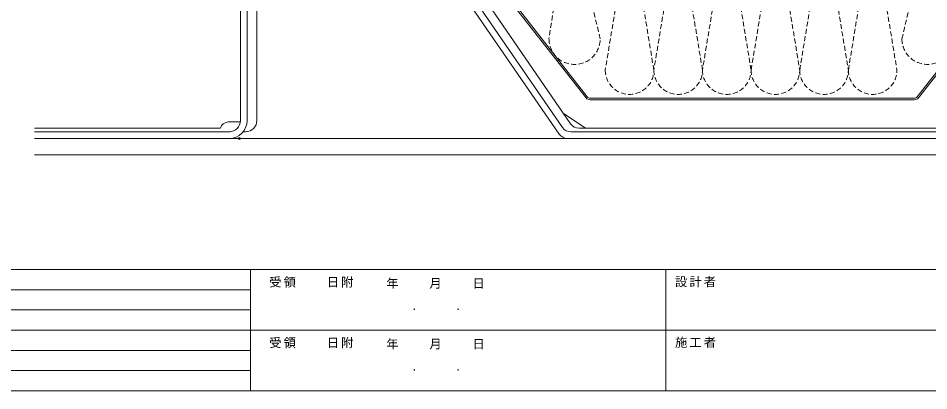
# Model space of a CAD drawing. Units: millimetres, scale not verified. Extents: x -1135 to 2170, y -967 to 2693.
# Drawn here: x -495.5 to -50.7, y -967.4 to -785.3 of the extents above; entities that cross this region are included whole.
import ezdxf

# ---------------------------------------------------------------- set-up
doc = ezdxf.new("R2010")
doc.units = ezdxf.units.MM
doc.header["$LTSCALE"] = 2
doc.header["$PDMODE"] = 32
doc.header["$PDSIZE"] = 1
doc.linetypes.add('DASHED1', pattern=[1.8, 1.2, -0.6])
doc.layers.add('0-1_01', color=3, linetype='Continuous', lineweight=18)
doc.styles.add('ＭＳ ゴシック', font='')
doc.styles.get('ＭＳ ゴシック').set_extended_font_data('MS Gothic')

msp = doc.modelspace()

# ---------------------------------------------------------------- linework, layer by layer
at = {"layer": '0-1_01', "color": 7}
for p, q in [((-386.952, -660.454), (-386.952, -835.349)), ((-345.954, -661.842), (-225.687, -836.901)), ((-383.751, -663.756), (-383.751, -835.349)), ((-229.667, -838.701), (-347.951, -666.53)), ((-350.589, -668.343), (-231.352, -841.901)), ((-378.95, -835.311), (-378.95, -689.012)), ((-392.965, -836.011), (-386.99, -836.011)), ((-218.515, -838.952), (-229.13, -831.849)), ((-223.309, -835.744), (-223.311, -835.742)), ((-223.301, -835.759), (-223.279, -835.776)), ((-487.606, -839.07), (-396.819, -839.07)), ((-221.566, -839.07), (103.186, -839.07)), ((-487.606, -840.87), (-392.076, -840.87)), ((-384.45, -840.811), (-385.624, -840.811)), ((107.549, -844.07), (-227.231, -844.07)), ((-225.546, -840.87), (107.549, -840.87))]:
    msp.add_line(p, q, dxfattribs=at)
at = {"layer": '0-1_01'}
for p, q in [((-218.15, -824.254), (-346.67, -659.812)), ((-217.542, -823.732), (-346.064, -659.288)), ((-56.36, -823.732), (72.162, -659.288)), ((-55.73, -824.224), (72.792, -659.781)), ((-216.092, -824.354), (-57.81, -824.354)), ((-216.092, -825.154), (-57.81, -825.154)), ((-487.606, -844.092), (212.499, -844.092)), ((-487.606, -852.092), (212.499, -852.092))]:
    msp.add_line(p, q, dxfattribs=at)
at = {"layer": '0-1_01', "color": 4, "linetype": 'DASHED1', "lineweight": 9}
for p, q in [((-225.053, -719.961), (-236.255, -795.404)), ((-211.255, -795.404), (-225.053, -736.854)), ((-63.85, -795.404), (-50.052, -736.854))]:
    msp.add_line(p, q, dxfattribs=at)
at = {"layer": '0-1_01', "color": 2}
for p, q in [((442.646, -908.106), (-1134.243, -908.106)), ((-382.105, -908.106), (-382.105, -967.366)), ((-179.256, -908.106), (-179.256, -967.366)), ((-382.105, -917.983), (-819.24, -917.983)), ((-382.105, -927.859), (-819.24, -927.859)), ((-819.24, -937.736), (442.646, -937.736)), ((-382.105, -947.612), (-819.24, -947.612)), ((-382.105, -957.489), (-819.24, -957.489)), ((-1134.243, -967.366), (442.646, -967.366))]:
    msp.add_line(p, q, dxfattribs=at)
at = {"layer": '0-1_01', "color": 4, "linetype": 'DASHED1', "lineweight": 9}
for points in [[(-137.523, -810.669), (-149.398, -738.469), (-161.273, -810.669), (-173.148, -738.469), (-185.024, -810.669), (-196.898, -738.469), (-208.774, -810.669)], [(-137.522, -810.669), (-125.646, -738.469), (-113.771, -810.669), (-101.897, -738.469), (-90.022, -810.669), (-78.147, -738.469), (-66.271, -810.669)]]:
    msp.add_lwpolyline(points, dxfattribs=at)
for centre, radius in [((-223.754, -795.404), 12.5), ((-51.351, -795.404), 12.5), ((-196.898, -810.669), 11.875), ((-173.148, -810.669), 11.875), ((-149.398, -810.669), 11.875), ((-125.646, -810.669), 11.875), ((-101.897, -810.669), 11.875), ((-78.147, -810.669), 11.875)]:
    msp.add_arc(centre, radius, 180, 0, dxfattribs=at)
at = {"layer": '0-1_01'}
for centre, radius, start, end in [((-216.092, -822.354), 2.8, 222.71684, 270), ((-216.092, -822.354), 2, 223.53122, 270), ((-57.81, -822.354), 2, 270, 316.46878), ((-57.81, -822.354), 2.8, 270, 316.46878)]:
    msp.add_arc(centre, radius, start, end, dxfattribs=at)
at = {"layer": '0-1_01', "color": 7}
for centre, radius, start, end in [((-392.929, -840.025), 4, 89.17268, 165.58791), ((-392.451, -835.36), 8.701, 270, 0), ((-392.451, -835.36), 5.5, 270.12004, 0.10799), ((-384.45, -835.311), 5.5, 270, 0), ((-225.546, -835.87), 5, 214.48933, 270), ((-221.566, -834.07), 5, 214.48933, 270), ((-227.231, -839.07), 5, 214.48933, 270)]:
    msp.add_arc(centre, radius, start, end, dxfattribs=at)
msp.add_point((-387.553, -844.092), dxfattribs=at)

# ---------------------------------------------------------------- texts
at = {"layer": '0-1_01', "color": 7, "char_height": 4.399, "attachment_point": 7, "style": 'ＭＳ ゴシック'}
for s, insert in [('\\T1.17;受領\u3000\u3000日附', (-372.909, -916.945)), ('\\T1.17;設計者', (-174.692, -916.748)), ('\\T1.17;年\u3000\u3000月\u3000\u3000日', (-315.738, -917.53)), ('\\T1.25;\\W0.95;.\u3000\\~\u3000.', (-303.436, -927.952)), ('\\T1.17;受領\u3000\u3000日附', (-372.909, -946.575)), ('\\T1.17;年\u3000\u3000月\u3000\u3000日', (-315.738, -947.16)), ('\\T1.17;施工者', (-174.692, -946.378)), ('\\T1.25;\\W0.95;.\u3000\\~\u3000.', (-303.436, -957.582))]:
    msp.add_mtext(s, dxfattribs=dict(at, insert=insert))

doc.saveas('drawing.dxf')
